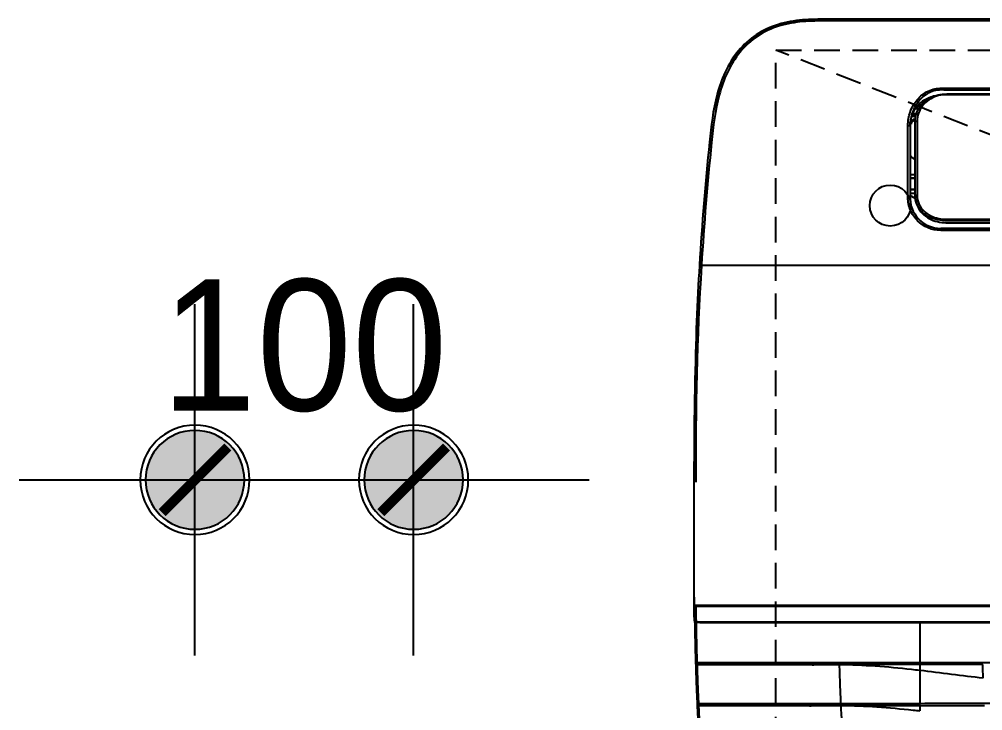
# Model space of a CAD drawing. Header units: inches. Extents: x 262342 to 305842, y 10210 to 38486.
# Drawn here: x 296807.2 to 297247.7, y 26846 to 27162 of the extents above; entities that cross this region are included whole.
import ezdxf

# ---------------------------------------------------------------- set-up
doc = ezdxf.new("R2010")
doc.units = ezdxf.units.IN
doc.header["$LTSCALE"] = 50
doc.header["$MEASUREMENT"] = 0
doc.linetypes.add('HIDDEN', pattern=[0.375, 0.25, -0.125])
for name, color, linetype in [('06-LIGHT', 4, 'Continuous'), ('07-DIM WAL', 5, 'Continuous'), ('RC-LIGHT', 7, 'Continuous')]:
    doc.layers.add(name, color=color, linetype=linetype)
doc.styles.add('HY 울릉도 L', font='')
doc.styles.get('HY 울릉도 L').set_extended_font_data('HY울릉도L')
doc.dimstyles.new('30', dxfattribs={"dimscale": 30, "dimtxt": 2, "dimasz": 1, "dimexe": 1, "dimexo": 1, "dimgap": 1, "dimtad": 1, "dimdec": 0, "dimrnd": 0.05, "dimdsep": 46, "dimlunit": 6, "dimtxsty": 'HY 울릉도 L', "dimblk": 'ARCHTICK', "dimcen": 2.5, "dimdle": 1, "dimclrd": 133, "dimclre": 133, "dimclrt": 30, "dimadec": 0, "dimazin": 0, "dimtfac": 1, "dimtdec": 0, "dimtix": 1, "dimtmove": 2, "dimatfit": 3, "dimldrblk": 'ARCHTICK', "dimfxl": 1, "dimlwd": -1, "dimlwe": -1, "dimarcsym": 0})

# ---------------------------------------------------------------- blocks, each defined once
blk = doc.blocks.new('*U945')
at = {"color": 8}
for p, q in [((64.94, 479.79), (64.94, 479.97)), ((74.34, 479.97), (74.34, 479.79)), ((109.46, 438.21), (109.46, 438.21)), ((110.81, 437.77), (110.81, 437.77)), ((112.06, 439.46), (110.89, 439.46)), ((111.13, 439.66), (112.3, 439.66)), ((112.3, 439.66), (111.13, 439.66)), ((111.15, 438.06), (111.15, 438.06)), ((108.37, 432.6), (106.16, 432.6)), ((106.51, 433.6), (108.64, 433.6)), ((106.72, 434.1), (108.78, 434.1)), ((107.32, 430.92), (107.99, 430.92)), ((107.32, 430.42), (107.32, 430.92)), ((107.94, 430.42), (107.32, 430.42)), ((107.67, 430.92), (107.67, 431.04)), ((105.97, 414.3), (105.67, 414.3)), ((107.32, 412.52), (107.32, 412.02)), ((107.32, 412.52), (107.94, 412.52)), ((107.94, 404.19), (105.44, 404.19)), ((105.44, 402.63), (107.94, 402.63)), ((107.94, 402.31), (105.44, 402.31)), ((105.44, 397.17), (107.94, 397.17)), ((107.94, 396.85), (105.44, 396.85)), ((105.44, 395.29), (107.94, 395.29)), ((105.47, 393.05), (105.47, 388.05)), ((0.23, 194), (0.05, 194)), ((0.05, 194), (0.05, 194)), ((0.16, 193.19), (0.16, 193.19)), ((0.09, 190.49), (0.09, 190.49)), ((0.1, 190.56), (0.1, 190.56)), ((0.12, 189.44), (0.12, 189.43)), ((0.25, 186.81), (0.25, 186.8)), ((0.25, 186.81), (0.25, 186.8))]:
    blk.add_line(p, q, dxfattribs=at)
at = {"color": 1, "linetype": 'HIDDEN'}
blk.add_line((1179.94, 14.99), (39.94, 464.99), dxfattribs=at)
at = {"color": 0}
blk.add_line((7.59, 420), (7.77, 419.98), dxfattribs=at)
at = {"color": 1, "linetype": 'HIDDEN'}
blk.add_lwpolyline([(1179.94, 464.99), (1179.94, 14.99), (39.94, 14.99), (39.94, 464.99)], close=True, dxfattribs=at)
at = {"color": 1, "ltscale": 5}
blk.add_circle((95.79, 389.18), 10, dxfattribs=at)
at = {"color": 8, "extrusion": (0, 1.78405e-06, -1)}
for centre, radius, start, end in [((-111.15, 448.06, 0), 10.3, 271.9087, 279.9474), ((-111.15, 448.06, 0), 10, 270, 278.8915), ((-110.65, 448.06, 0), 11.8, 274.2264, 281.8969)]:
    blk.add_arc(centre, radius, start, end, dxfattribs=at)
at = {"color": 8, "extrusion": (0, -1.78405e-06, 1)}
for centre, radius, start, end in [((111.15, 448.06, 0), 10, 260.9749, 268.0634), ((110.65, 448.06, 0), 11.8, 258.0221, 265.7489), ((110.65, 448.06, 0), 11.5, 258.8284, 270)]:
    blk.add_arc(centre, radius, start, end, dxfattribs=at)
at = {"color": 8, "extrusion": (0, 0, -1)}
for centre, start, end in [((-108.17, 428.9), 0, 90), ((-108.17, 414.3), 270, 0)]:
    blk.add_arc(centre, 2.5, start, end, dxfattribs=at)
at = {"color": 8}
for centre, radius, end in [((107.32, 428.92), 1.5, 180), ((108.17, 428.9), 2.2, 180), ((0.87, 193.8), 0.2, 99.4283)]:
    blk.add_arc(centre, radius, 90, end, dxfattribs=at)
for centre, major_axis, ratio, start_param, end_param in [((64.94, 478.79), (0, -1), 0.001929, 3.193953, 4.306784), ((74.34, 478.79), (0, -1), 0.001772, 3.193953, 4.288885), ((111.16, 448.06), (0.54, 10.29), 0.999999, 3.160229, 3.194513), ((111.15, 437.76), (0, -0.3), 0.033315, 1.570795, 3.141593), ((108.94, 430), (1, 0), 0.196079, 1.608953, 3.141593), ((104.44, 393), (-1, 0), 0.07156, 3.153473, 4.767184), ((108.47, 399.98), (0, -7.07), 0.707107, 5.639684, 6.283185), ((108.94, 394), (-1, 0), 0.074744, 4.759147, 6.283185), ((120.44, 377), (0, 1), 0.039733, 0.029781, 1.540115), ((1.22, 194.01), (-1, -0.011), 0.000851, 5.81073, 6.230827), ((0.73, 193.82), (-0.5, 0.021), 0.710917, 0.074486, 0.971745), ((0.78, 194.01), (-0.436, 0.245), 0.699022, 0.689796, 1.432768), ((0.81, 194.06), (-0.393, 0.309), 0.676566, 0.870738, 1.553972), ((0.87, 193.8), (0.033, -0.197), 0.348188, 3.1344, 4.658358), ((0.87, 193.8), (0, -0.2), 0.351833, 3.141593, 4.716068), ((0.99, 193.8), (0, -0.2), 0.205027, 3.141593, 4.714452), ((1.09, 186.26), (0, -0.2), 0.201921, 4.714424, 6.229723), ((1.81, 166.3), (0.127, 0.79), 0.18902, 1.609012, 3.142438), ((1.84, 166.3), (0, -0.8), 0.192414, 4.720156, 6.283185), ((2.54, 146.3), (0.111, 0.792), 0.18309, 1.608242, 3.142333), ((2.57, 146.3), (0, -0.8), 0.1863, 4.724017, 6.283185)]:
    blk.add_ellipse(centre, major_axis=major_axis, ratio=ratio, start_param=start_param, end_param=end_param, dxfattribs=at)
at = {"color": 0}
blk.add_ellipse((8.76, 419.87), major_axis=(0.995, -0.101), ratio=0.077303, start_param=1.70807, end_param=3.089075, dxfattribs=at)
at = {"color": 8}
for points, knots in [([(64.94, 479.97), (60.94, 479.97), (56.94, 479.96), (48.99, 479.3), (44.99, 478.64), (37.4, 476.32), (33.73, 474.64), (27.14, 470.26), (24.24, 467.62), (16.62, 458.39), (13.4, 450.95), (9.3, 435.73), (8.4, 427.91), (7.59, 420)], [0, 0, 0, 0, 0.125, 0.125, 0.25, 0.25, 0.375, 0.375, 0.5, 0.5, 0.75, 0.75, 1, 1, 1, 1]), ([(7.77, 419.98), (8.57, 427.84), (9.47, 435.72), (12.57, 447.18), (13.89, 450.95), (17.27, 458.04), (19.36, 461.44), (24.4, 467.53), (27.32, 470.18), (33.97, 474.56), (37.55, 476.2), (45.18, 478.5), (49.12, 479.14), (57, 479.78), (60.97, 479.79), (64.94, 479.79)], [0, 0, 0, 0, 0.25, 0.25, 0.375, 0.375, 0.5, 0.5, 0.625, 0.625, 0.75, 0.75, 0.875, 0.875, 1, 1, 1, 1]), ([(74.34, 479.97), (72.99, 479.97), (71.63, 479.97), (69.39, 479.97), (68.5, 479.97), (66.72, 479.97), (65.83, 479.97), (64.94, 479.97)], [0, 0, 0, 0, 0.432551, 0.432551, 0.716276, 0.716276, 1, 1, 1, 1]), ([(64.94, 479.79), (66.3, 479.79), (67.65, 479.79), (69.9, 479.79), (70.79, 479.79), (72.56, 479.79), (73.45, 479.79), (74.34, 479.79)], [0, 0, 0, 0, 0.432551, 0.432551, 0.716275, 0.716275, 1, 1, 1, 1]), ([(207.1, 479.97), (203.06, 479.97), (199.01, 479.97), (180.94, 479.97), (166.92, 479.97), (148.86, 479.97), (144.81, 479.97), (124.57, 479.97), (108.38, 479.97), (86.24, 479.97), (80.29, 479.97), (74.34, 479.97)], [0, 0, 0, 0, 0.091469, 0.091469, 0.40823, 0.40823, 0.499699, 0.499699, 0.865576, 0.865576, 1, 1, 1, 1]), ([(74.34, 479.79), (78.39, 479.79), (82.44, 479.79), (102.68, 479.79), (118.87, 479.79), (143.16, 479.79), (151.25, 479.78), (175.25, 479.78), (191.16, 479.78), (207.07, 479.78)], [0, 0, 0, 0, 0.091494, 0.091494, 0.457471, 0.457471, 0.640459, 0.640459, 1, 1, 1, 1]), ([(207.07, 479.29), (191.16, 479.29), (175.25, 479.29), (151.25, 479.28), (143.15, 479.28), (118.87, 479.26), (102.68, 479.24), (82.44, 479.21), (78.39, 479.21), (74.34, 479.2)], [0, 0, 0, 0, 0.35954, 0.35954, 0.542528, 0.542528, 0.908505, 0.908505, 1, 1, 1, 1]), ([(64.94, 479.19), (61.02, 479.18), (57.1, 479.16), (49.32, 478.5), (45.44, 477.86), (37.92, 475.56), (34.38, 473.94), (27.84, 469.58), (24.98, 466.95), (20.03, 460.91), (17.99, 457.55), (14.67, 450.54), (13.37, 446.82), (10.33, 435.51), (9.44, 427.75), (8.63, 419.96)], [0, 0, 0, 0, 0.125, 0.125, 0.25, 0.25, 0.375, 0.375, 0.5, 0.5, 0.625, 0.625, 0.75, 0.75, 1, 1, 1, 1]), ([(74.34, 479.2), (73.67, 479.2), (73.01, 479.2), (69.87, 479.19), (67.41, 479.19), (64.94, 479.19)], [0, 0, 0, 0, 0.212761, 0.212761, 1, 1, 1, 1]), ([(104.39, 428.19), (104.4, 430.47), (104.78, 432.71), (106.32, 437.01), (107.46, 439.03), (110.39, 442.51), (112.22, 443.98), (115.33, 445.46), (116.45, 445.83), (118.67, 446.29), (119.79, 446.38), (129.93, 446.4), (138.94, 446.37), (166, 446.38), (184.04, 446.37), (202.07, 446.37)], [0, 0, 0, 0, 0.0625, 0.0625, 0.125, 0.125, 0.1875, 0.1875, 0.21875, 0.21875, 0.25, 0.25, 0.5, 0.5, 1, 1, 1, 1]), ([(202.08, 445.48), (184.3, 445.49), (166.51, 445.49), (139.84, 445.49), (130.96, 445.48), (120.96, 445.5), (119.84, 445.54), (117.64, 445.26), (116.54, 444.96), (113.36, 443.64), (111.53, 442.21), (108.57, 438.76), (107.42, 436.75), (106.25, 433.57), (105.95, 432.47), (105.54, 430.25), (105.44, 429.09), (105.44, 428)], [0, 0, 0, 0, 0.5, 0.5, 0.75, 0.75, 0.78125, 0.78125, 0.8125, 0.8125, 0.875, 0.875, 0.9375, 0.9375, 0.96875, 0.96875, 1, 1, 1, 1]), ([(105.44, 428), (105.44, 429.96), (106.23, 433.88), (109.56, 438.9), (113.79, 441.69), (117.05, 442.67), (118.42, 442.86), (118.81, 442.9)], [0, 0, 0, 0, 0.270614, 0.541229, 0.811843, 0.94715, 1, 1, 1, 1]), ([(107.94, 430), (107.94, 432.79), (108.83, 435.54), (112.09, 439.91), (114.48, 441.57), (118.44, 443.01), (119.8, 443.32), (122.62, 443.61), (124.04, 443.59), (128.27, 443.59), (131.1, 443.59), (145.22, 443.58), (156.51, 443.58), (190.41, 443.57), (213, 443.58), (280.79, 443.58), (325.98, 443.57), (371.17, 443.58)], [0, 0, 0, 0, 0.03125, 0.03125, 0.0625, 0.0625, 0.078125, 0.078125, 0.09375, 0.09375, 0.125, 0.125, 0.25, 0.25, 0.5, 0.5, 1, 1, 1, 1]), ([(371.17, 443.21), (326.21, 443.2), (281.25, 443.2), (213.81, 443.21), (191.33, 443.21), (157.61, 443.21), (146.37, 443.21), (132.32, 443.21), (129.51, 443.21), (125.3, 443.22), (123.89, 443.24), (121.09, 443.11), (119.69, 442.89), (115.7, 441.64), (113.25, 440.03), (109.86, 435.7), (108.9, 432.97), (108.9, 430.2)], [0, 0, 0, 0, 0.5, 0.5, 0.75, 0.75, 0.875, 0.875, 0.90625, 0.90625, 0.921875, 0.921875, 0.9375, 0.9375, 0.96875, 0.96875, 1, 1, 1, 1]), ([(120.4, 377.03), (116.16, 377.03), (112.02, 378.78), (107.59, 383.22), (106.4, 385), (104.8, 388.88), (104.39, 390.96), (104.39, 393.07)], [0, 0, 0, 0, 0.5, 0.5, 0.75, 0.75, 1, 1, 1, 1]), ([(105.44, 393), (105.44, 389.3), (106.87, 385.61), (112.18, 379.81), (116.28, 377.98), (120.44, 378)], [0, 0, 0, 0, 0.472272, 0.472272, 1, 1, 1, 1]), ([(371.17, 381.77), (348.67, 381.76), (326.16, 381.77), (292.41, 381.77), (281.16, 381.73), (258.66, 381.92), (247.4, 381.99), (224.9, 381.96), (213.65, 381.76), (191.15, 381.78), (179.9, 381.76), (157.4, 381.77), (146.15, 381.77), (132.09, 381.77), (129.28, 381.78), (125.07, 381.78), (123.66, 381.73), (120.86, 381.84), (119.46, 382.03), (115.43, 383.06), (112.85, 384.38), (109.03, 388.45), (107.94, 391.19), (107.94, 394)], [0, 0, 0, 0, 0.25, 0.25, 0.375, 0.375, 0.5, 0.5, 0.625, 0.625, 0.75, 0.75, 0.875, 0.875, 0.90625, 0.90625, 0.921875, 0.921875, 0.9375, 0.9375, 0.96875, 0.96875, 1, 1, 1, 1]), ([(107.94, 394), (107.94, 392.58), (108.18, 391.15), (109.12, 388.48), (109.81, 387.27), (112.53, 383.97), (115.03, 382.46), (119.09, 381.2), (120.5, 380.94), (123.31, 380.75), (124.72, 380.78), (128.94, 380.78), (131.75, 380.78), (145.83, 380.77), (157.1, 380.78), (179.63, 380.77), (190.9, 380.77), (213.43, 380.76), (224.7, 380.9), (247.23, 380.92), (258.5, 380.87), (281.03, 380.74), (292.3, 380.77), (326.1, 380.77), (348.63, 380.77), (371.17, 380.77)], [0, 0, 0, 0, 0.015625, 0.015625, 0.03125, 0.03125, 0.0625, 0.0625, 0.078125, 0.078125, 0.09375, 0.09375, 0.125, 0.125, 0.25, 0.25, 0.375, 0.375, 0.5, 0.5, 0.625, 0.625, 0.75, 0.75, 1, 1, 1, 1]), ([(108.89, 394.07), (108.89, 391.27), (110.09, 388.56), (114.08, 384.65), (116.68, 383.44), (120.76, 382.61), (122.16, 382.52), (124.96, 382.51), (126.35, 382.52), (130.55, 382.52), (133.35, 382.51), (147.33, 382.51), (158.52, 382.51), (180.9, 382.51), (192.1, 382.52), (214.48, 382.5), (225.67, 382.69), (248.05, 382.7), (259.25, 382.64), (281.63, 382.47), (292.82, 382.51), (326.4, 382.51), (348.78, 382.51), (371.17, 382.51)], [0, 0, 0, 0, 0.03125, 0.03125, 0.0625, 0.0625, 0.078125, 0.078125, 0.09375, 0.09375, 0.125, 0.125, 0.25, 0.25, 0.375, 0.375, 0.5, 0.5, 0.625, 0.625, 0.75, 0.75, 1, 1, 1, 1]), ([(3.72, 360.14), (3.72, 360.1), (3.71, 360.05), (3.71, 360), (3.71, 360), (3.71, 360)], [0, 0, 0, 0, 0.99958, 0.99958, 1, 1, 1, 1]), ([(193.09, 360), (185.02, 360), (168.87, 360), (144.64, 360), (120.43, 360), (96.22, 360), (72.05, 360), (47.93, 360), (27.87, 360), (13.88, 360), (7.16, 360), (4.44, 360), (3.71, 360)], [0, 0, 0, 0, 0.127521, 0.255042, 0.382563, 0.510084, 0.637605, 0.765126, 0.892647, 0.956408, 0.988288, 1, 1, 1, 1]), ([(0.05, 194), (0.05, 193.53), (0.06, 193.07), (0.07, 192.25), (0.07, 191.9), (0.08, 191.2), (0.09, 190.84), (0.09, 190.49)], [0, 0, 0, 0, 0.399294, 0.399294, 0.699647, 0.699647, 1, 1, 1, 1]), ([(0.16, 193.19), (0.15, 192.75), (0.14, 192.31), (0.12, 191.43), (0.11, 191), (0.1, 190.56)], [0, 0, 0, 0, 0.5, 0.5, 1, 1, 1, 1]), ([(0.8, 193.8), (0.74, 193.79), (0.68, 193.78), (0.54, 193.73), (0.47, 193.69), (0.34, 193.6), (0.28, 193.53), (0.19, 193.38), (0.16, 193.28), (0.16, 193.19)], [0, 0, 0, 0, 0.154456, 0.154456, 0.374956, 0.374956, 0.653826, 0.653826, 1, 1, 1, 1]), ([(0.25, 186.81), (0.24, 187.01), (0.24, 187.2), (0.22, 188.27), (0.21, 189.13), (0.19, 190.87), (0.18, 191.73), (0.16, 192.79), (0.16, 192.99), (0.16, 193.19)], [0, 0, 0, 0, 0.092547, 0.092547, 0.500171, 0.500171, 0.907796, 0.907796, 1, 1, 1, 1]), ([(0.23, 193.81), (0.23, 193.87), (0.26, 193.93), (0.32, 193.99), (0.33, 194), (0.33, 194)], [0, 0, 0, 0, 0.894177, 0.894177, 1, 1, 1, 1]), ([(0.4, 194.05), (0.43, 194.07), (0.47, 194.09), (0.58, 194.16), (0.66, 194.21), (0.79, 194.28), (0.82, 194.29), (0.88, 194.32), (0.9, 194.34), (0.95, 194.36), (0.96, 194.37), (0.98, 194.38), (0.99, 194.38), (1, 194.39), (1.01, 194.39), (1.01, 194.4), (1.02, 194.4), (1.02, 194.4), (1.02, 194.4), (1.03, 194.4)], [0, 0, 0, 0, 0.211843, 0.211843, 0.618776, 0.618776, 0.759942, 0.759942, 0.870728, 0.870728, 0.929874, 0.929874, 0.961875, 0.961875, 0.979256, 0.979256, 0.992466, 0.992466, 1, 1, 1, 1]), ([(1.03, 194.4), (1.03, 194.4), (1.02, 194.4), (1.02, 194.39), (1.02, 194.39), (1.02, 194.38), (1.01, 194.38), (1.01, 194.36), (1, 194.36), (0.99, 194.33), (0.99, 194.32), (0.97, 194.28), (0.95, 194.25), (0.92, 194.19), (0.91, 194.15), (0.87, 194.07), (0.86, 194.03), (0.84, 193.99)], [0, 0, 0, 0, 0.013568, 0.013568, 0.037214, 0.037214, 0.068468, 0.068468, 0.126077, 0.126077, 0.232683, 0.232683, 0.432706, 0.432706, 0.68324, 0.68324, 1, 1, 1, 1]), ([(0.9, 193.94), (5.81, 193.94), (10.75, 193.94), (20.63, 193.94), (25.58, 193.94), (40.44, 193.94), (50.37, 193.94), (80.23, 193.94), (100.21, 193.94), (140.17, 193.94), (160.16, 193.94), (200.13, 193.94), (220.12, 193.94), (320.05, 193.94), (400, 193.94), (479.94, 193.94)], [0, 0, 0, 0, 0.03125, 0.03125, 0.0625, 0.0625, 0.125, 0.125, 0.25, 0.25, 0.375, 0.375, 0.5, 0.5, 1, 1, 1, 1]), ([(479.94, 193.8), (400.01, 193.8), (320.07, 193.8), (220.16, 193.8), (200.17, 193.8), (160.21, 193.8), (140.22, 193.8), (100.27, 193.8), (80.31, 193.8), (50.44, 193.8), (40.5, 193.8), (25.63, 193.8), (20.67, 193.8), (10.79, 193.8), (5.84, 193.8), (0.95, 193.8)], [0, 0, 0, 0, 0.5, 0.5, 0.625, 0.625, 0.75, 0.75, 0.875, 0.875, 0.9375, 0.9375, 0.96875, 0.96875, 1, 1, 1, 1]), ([(0.95, 193.8), (0.95, 193.4), (0.96, 193.01), (0.97, 191.74), (0.98, 190.88), (1.01, 189.14), (1.02, 188.28), (1.04, 187.03), (1.05, 186.64), (1.05, 186.26)], [0, 0, 0, 0, 0.157944, 0.157944, 0.502409, 0.502409, 0.846873, 0.846873, 1, 1, 1, 1]), ([(1.03, 194.4), (4.91, 194.37), (8.8, 194.41), (16.61, 194.41), (20.52, 194.41), (32.26, 194.41), (40.12, 194.41), (63.7, 194.41), (79.47, 194.41), (111.03, 194.41), (126.83, 194.41), (158.43, 194.41), (174.24, 194.41), (190.04, 194.41)], [0, 0, 0, 0, 0.0625, 0.0625, 0.125, 0.125, 0.25, 0.25, 0.5, 0.5, 0.75, 0.75, 1, 1, 1, 1]), ([(189.04, 194), (186.07, 194), (183.09, 194), (160.13, 194), (140.14, 194), (100.18, 194), (80.2, 194), (50.34, 194), (40.41, 194), (25.55, 194), (20.6, 194), (10.93, 194), (6.2, 194), (1.5, 194)], [0, 0, 0, 0, 0.047401, 0.047401, 0.366063, 0.366063, 0.684724, 0.684724, 0.844055, 0.844055, 0.92372, 0.92372, 1, 1, 1, 1]), ([(0.1, 190.56), (0.1, 190.49), (0.1, 190.42), (0.1, 190.26), (0.1, 190.17), (0.1, 190), (0.1, 189.91), (0.1, 189.74), (0.11, 189.65), (0.11, 189.53), (0.11, 189.48), (0.12, 189.44)], [0, 0, 0, 0, 0.214453, 0.214453, 0.429132, 0.429132, 0.640881, 0.640881, 0.851843, 0.851843, 1, 1, 1, 1]), ([(0.12, 189.44), (0.14, 189), (0.16, 188.56), (0.2, 187.68), (0.22, 187.25), (0.25, 186.81)], [0, 0, 0, 0, 0.5, 0.5, 1, 1, 1, 1]), ([(0.25, 186.81), (0.25, 186.74), (0.26, 186.68), (0.33, 186.53), (0.38, 186.45), (0.51, 186.34), (0.58, 186.3), (0.66, 186.26), (0.67, 186.26), (0.69, 186.25)], [0, 0, 0, 0, 0.291599, 0.291599, 0.694986, 0.694986, 0.955686, 0.955686, 1, 1, 1, 1]), ([(0.26, 186.8), (0.26, 186.69), (0.3, 186.48), (0.48, 186.21), (0.66, 186.1), (0.76, 186.06)], [0, 0, 0, 0, 0.370538, 0.716833, 1, 1, 1, 1]), ([(0.4, 186), (0.45, 182.72), (0.52, 179.43), (0.66, 172.92), (0.75, 169.7), (0.84, 166.47)], [0, 0, 0, 0, 0.504534, 0.504534, 1, 1, 1, 1]), ([(1.2, 185.82), (1.11, 185.82), (1.03, 185.83), (0.87, 185.87), (0.8, 185.89), (0.7, 185.95), (0.66, 185.97), (0.63, 186)], [0, 0, 0, 0, 0.3816, 0.3816, 0.752011, 0.752011, 1, 1, 1, 1]), ([(0.77, 186.05), (0.77, 186.05), (0.76, 186.05), (0.75, 186.06), (0.74, 186.06), (0.72, 186.07), (0.72, 186.08), (0.71, 186.09), (0.7, 186.11), (0.69, 186.14), (0.69, 186.16), (0.68, 186.2), (0.68, 186.23), (0.69, 186.25), (0.69, 186.25), (0.69, 186.25)], [0, 0, 0, 0, 0.0305, 0.0305, 0.248677, 0.248677, 0.304697, 0.304697, 0.529926, 0.529926, 0.756562, 0.756562, 0.983109, 0.983109, 1, 1, 1, 1]), ([(0.69, 186.25), (0.7, 186.25), (0.72, 186.25), (0.84, 186.26), (0.94, 186.26), (1.05, 186.26)], [0, 0, 0, 0, 0.159863, 0.159863, 1, 1, 1, 1]), ([(1.09, 186.06), (1, 186.06), (0.92, 186.06), (0.82, 186.06), (0.79, 186.05), (0.77, 186.05)], [0, 0, 0, 0, 0.750656, 0.750656, 1, 1, 1, 1]), ([(0.77, 186.05), (0.77, 186.05), (0.78, 186.05), (0.8, 186.05), (0.81, 186.05), (0.84, 186.05), (0.86, 186.05), (0.92, 186.05), (0.96, 186.05), (0.99, 186.05)], [0, 0, 0, 0, 0.113501, 0.113501, 0.256211, 0.256211, 0.505873, 0.505873, 1, 1, 1, 1]), ([(1.05, 186.26), (5.95, 186.26), (10.89, 186.26), (20.78, 186.26), (25.73, 186.26), (40.61, 186.26), (50.55, 186.26), (80.42, 186.26), (100.38, 186.26), (140.31, 186.26), (160.28, 186.26), (200.24, 186.26), (220.22, 186.26), (320.11, 186.26), (400.03, 186.26), (479.94, 186.26)], [0, 0, 0, 0, 0.03125, 0.03125, 0.0625, 0.0625, 0.125, 0.125, 0.25, 0.25, 0.375, 0.375, 0.5, 0.5, 1, 1, 1, 1]), ([(479.94, 186.06), (400.03, 186.06), (320.12, 186.06), (220.24, 186.06), (200.26, 186.06), (160.31, 186.06), (140.32, 186.06), (100.39, 186.06), (80.43, 186.06), (50.57, 186.06), (40.64, 186.06), (25.77, 186.06), (20.81, 186.06), (10.93, 186.06), (5.99, 186.06), (1.09, 186.06)], [0, 0, 0, 0, 0.5, 0.5, 0.625, 0.625, 0.75, 0.75, 0.875, 0.875, 0.9375, 0.9375, 0.96875, 0.96875, 1, 1, 1, 1]), ([(1.66, 166.3), (1.56, 169.59), (1.47, 172.87), (1.32, 179.38), (1.26, 182.6), (1.2, 185.82)], [0, 0, 0, 0, 0.505483, 0.505483, 1, 1, 1, 1]), ([(110.14, 185.7), (92.03, 185.7), (73.95, 185.7), (46.89, 185.7), (37.88, 185.7), (20.18, 185.7), (11.47, 185.7), (2.83, 185.7)], [0, 0, 0, 0, 0.503675, 0.503675, 0.755513, 0.755513, 1, 1, 1, 1]), ([(2.84, 186.05), (2.84, 186.04), (2.84, 186.03), (2.84, 186.02), (2.84, 186.02), (2.84, 186.02)], [0, 0, 0, 0, 0.865418, 0.865418, 1, 1, 1, 1]), ([(2.84, 186.02), (7.73, 186.02), (12.66, 186.02), (22.51, 186.02), (27.44, 186.02), (42.25, 186.02), (52.15, 186.02), (81.91, 186.02), (101.8, 186.02), (141.56, 186.02), (161.46, 186.02), (201.24, 186.02), (221.14, 186.02), (320.6, 186.02), (400.17, 186.02), (479.74, 186.02)], [0, 0, 0, 0, 0.03125, 0.03125, 0.0625, 0.0625, 0.125, 0.125, 0.25, 0.25, 0.375, 0.375, 0.5, 0.5, 1, 1, 1, 1]), ([(190.37, 185.7), (187.64, 185.7), (184.9, 185.7), (171.66, 185.7), (161.16, 185.7), (143.9, 185.7), (137.14, 185.7), (123.64, 185.7), (116.89, 185.7), (110.14, 185.7)], [0, 0, 0, 0, 0.1022, 0.1022, 0.494985, 0.494985, 0.747578, 0.747578, 1, 1, 1, 1]), ([(0.84, 166.47), (0.84, 166.47), (0.84, 166.47), (0.85, 166.45), (0.85, 166.44), (0.89, 166.41), (0.91, 166.4), (1, 166.36), (1.08, 166.35), (1.23, 166.32), (1.31, 166.31), (1.47, 166.3), (1.56, 166.3), (1.66, 166.3)], [0, 0, 0, 0, 0.004657, 0.004657, 0.171177, 0.171177, 0.329676, 0.329676, 0.60266, 0.60266, 0.791779, 0.791779, 1, 1, 1, 1]), ([(0.84, 166.47), (0.84, 166.47), (0.84, 166.47), (0.85, 166.39), (0.86, 166.31), (0.9, 166.17), (0.92, 166.1), (1.02, 165.93), (1.1, 165.83), (1.26, 165.69), (1.33, 165.64), (1.5, 165.56), (1.59, 165.53), (1.68, 165.51)], [0, 0, 0, 0, 0.004657, 0.004657, 0.171178, 0.171178, 0.329678, 0.329678, 0.602664, 0.602664, 0.791782, 0.791782, 1, 1, 1, 1]), ([(0.88, 165.5), (0.88, 165.5), (0.88, 165.5), (0.9, 164.83), (0.92, 164.16), (1.02, 160.96), (1.1, 158.41), (1.26, 154.17), (1.32, 152.47), (1.45, 149.34), (1.51, 147.9), (1.57, 146.46)], [0, 0, 0, 0, 0.000003, 0.000003, 0.105523, 0.105523, 0.506415, 0.506415, 0.773572, 0.773572, 1, 1, 1, 1]), ([(110.14, 166.3), (91.98, 166.29), (73.83, 166.29), (46.68, 166.29), (37.64, 166.29), (19.62, 166.29), (10.61, 166.29), (1.69, 166.29)], [0, 0, 0, 0, 0.5, 0.5, 0.75, 0.75, 1, 1, 1, 1]), ([(2.39, 146.29), (2.33, 147.8), (2.26, 149.32), (2.13, 152.53), (2.07, 154.24), (1.91, 158.5), (1.82, 161.06), (1.72, 164.24), (1.71, 164.87), (1.69, 165.5), (1.69, 165.5), (1.69, 165.5)], [0, 0, 0, 0, 0.235766, 0.235766, 0.501866, 0.501866, 0.901174, 0.901174, 0.999997, 0.999997, 1, 1, 1, 1]), ([(1.84, 165.5), (7.54, 165.5), (13.28, 165.5), (24.76, 165.5), (30.51, 165.5), (47.77, 165.5), (59.31, 165.5), (70.86, 165.5)], [0, 0, 0, 0, 0.25, 0.25, 0.5, 0.5, 1, 1, 1, 1]), ([(57.94, 165.3), (48.98, 165.3), (40.03, 165.3), (22.17, 165.3), (13.25, 165.3), (4.39, 165.3)], [0, 0, 0, 0, 0.5, 0.5, 1, 1, 1, 1]), ([(70.86, 165.5), (70.97, 162.18), (71.19, 155.78), (71.46, 149.36), (71.6, 146.29)], [0, 0, 0, 0, 0.520592, 1, 1, 1, 1]), ([(70.86, 165.5), (82.61, 165.39), (95.74, 164.32), (108.79, 162.86), (110.14, 162.71)], [0, 0, 0, 0, 0.896674, 1, 1, 1, 1]), ([(110.14, 165.5), (108.71, 165.5), (99.42, 165.5), (90.14, 165.5), (82.3, 165.5)], [0, 0, 0, 0, 0.154173, 1, 1, 1, 1]), ([(110.14, 165.5), (110.14, 165.53), (110.14, 165.59), (110.14, 165.93), (110.14, 166.18), (110.14, 166.3)], [0, 0, 0, 0, 0.392645, 0.726209, 1, 1, 1, 1]), ([(190.88, 166.3), (177.42, 166.3), (163.96, 166.3), (137.05, 166.3), (123.59, 166.3), (110.14, 166.3)], [0, 0, 0, 0, 0.5, 0.5, 1, 1, 1, 1]), ([(110.14, 162.71), (110.14, 161.41), (110.14, 158.78), (110.14, 154.74), (110.14, 150.59), (110.14, 147.78), (110.14, 146.36)], [0, 0, 0, 0, 0.241342, 0.488803, 0.74188, 1, 1, 1, 1]), ([(1.57, 146.46), (1.57, 146.46), (1.57, 146.46), (1.57, 146.44), (1.58, 146.42), (1.62, 146.4), (1.64, 146.38), (1.73, 146.35), (1.81, 146.33), (1.97, 146.31), (2.04, 146.3), (2.2, 146.29), (2.3, 146.29), (2.39, 146.29)], [0, 0, 0, 0, 0.004636, 0.004636, 0.174157, 0.174157, 0.335163, 0.335163, 0.60541, 0.60541, 0.79332, 0.79332, 1, 1, 1, 1]), ([(1.57, 146.46), (1.57, 146.46), (1.57, 146.45), (1.57, 146.37), (1.59, 146.3), (1.63, 146.15), (1.66, 146.08), (1.75, 145.91), (1.84, 145.81), (2, 145.67), (2.07, 145.63), (2.24, 145.55), (2.33, 145.52), (2.43, 145.51)], [0, 0, 0, 0, 0.004636, 0.004636, 0.174161, 0.174161, 0.335167, 0.335167, 0.60541, 0.60541, 0.793318, 0.793318, 1, 1, 1, 1]), ([(71.6, 146.29), (60.01, 146.29), (48.45, 146.29), (25.37, 146.29), (13.84, 146.29), (2.42, 146.29)], [0, 0, 0, 0, 0.5, 0.5, 1, 1, 1, 1]), ([(71.64, 145.5), (71.64, 145.51), (71.63, 145.54), (71.62, 145.72), (71.61, 145.98), (71.6, 146.19), (71.6, 146.29)], [0, 0, 0, 0, 0.261766, 0.499771, 0.747287, 1, 1, 1, 1]), ([(191.7, 146.67), (178.11, 146.67), (164.51, 146.6), (137.32, 146.47), (123.72, 146.4), (110.14, 146.36)], [0, 0, 0, 0, 0.5, 0.5, 1, 1, 1, 1]), ([(110.14, 145.5), (110.14, 145.53), (110.14, 145.59), (110.14, 145.97), (110.14, 146.24), (110.14, 146.36)], [0, 0, 0, 0, 0.391416, 0.725001, 1, 1, 1, 1]), ([(1.62, 145.5), (1.62, 145.5), (1.62, 145.5), (1.64, 144.87), (1.67, 144.25), (1.81, 141.21), (1.92, 138.79), (2.12, 134.75), (2.2, 133.14), (2.36, 130.16), (2.44, 128.8), (2.51, 127.44)], [0, 0, 0, 0, 0.000003, 0.000003, 0.104408, 0.104408, 0.506463, 0.506463, 0.77438, 0.77438, 1, 1, 1, 1]), ([(3.34, 127.28), (3.26, 128.72), (3.18, 130.15), (3.02, 133.2), (2.94, 134.83), (2.74, 138.88), (2.62, 141.31), (2.49, 144.33), (2.46, 144.91), (2.44, 145.5), (2.44, 145.5), (2.44, 145.5)], [0, 0, 0, 0, 0.235564, 0.235564, 0.502554, 0.502554, 0.903218, 0.903218, 0.999997, 0.999997, 1, 1, 1, 1]), ([(2.57, 145.5), (13.97, 145.5), (25.48, 145.5), (48.52, 145.5), (60.07, 145.5), (71.64, 145.5)], [0, 0, 0, 0, 0.5, 0.5, 1, 1, 1, 1]), ([(71.64, 145.5), (71.78, 142.34), (72.08, 136.27), (72.42, 130.19), (72.59, 127.29)], [0, 0, 0, 0, 0.521593, 1, 1, 1, 1]), ([(71.64, 145.5), (83.4, 145.39), (96.26, 144.4), (109.07, 143.04), (110.14, 142.93)], [0, 0, 0, 0, 0.916145, 1, 1, 1, 1])]:
    blk.add_open_spline(points, degree=3, knots=knots, dxfattribs=at)
for points, degree in [([(104.39, 393.07), (104.39, 404.85), (104.39, 416.58), (104.39, 428.19)], 3), ([(104.39, 428.19), (104.93, 428.19), (105.44, 428.1), (105.44, 428)], 3), ([(105.44, 428), (105.44, 416.42), (105.44, 404.75), (105.44, 393)], 3), ([(107.94, 394), (107.94, 406.09), (107.94, 418.1), (107.94, 430)], 3), ([(108.9, 430.2), (108.9, 418.27), (108.9, 406.2), (108.89, 394.07)], 3), ([(7.59, 420), (5.56, 400.08), (3.93, 380.06), (2.71, 360.02)], 3), ([(2.89, 360.17), (4.11, 380.16), (5.74, 400.12), (7.77, 419.98)], 3), ([(8.63, 419.96), (6.58, 400.1), (4.95, 380.13), (3.72, 360.14)], 3), ([(194.4, 377.02), (169.73, 377.02), (145.05, 377.03), (120.4, 377.03)], 3), ([(194.31, 378), (169.68, 378), (145.06, 378), (120.44, 378)], 3), ([(2.71, 360.02), (0.55, 324.73), (-0.33, 289.36), (0.05, 194)], 3), ([(0.23, 194), (-0.16, 289.37), (0.73, 324.74), (2.88, 360.03)], 3), ([(3.71, 360), (1.56, 324.86), (0.65, 289.62), (1.03, 254.4)], 3), ([(2.77, 360.07), (2.75, 360.05), (2.73, 360.03), (2.71, 360.02)], 3), ([(2.77, 360.07), (2.81, 360.1), (2.85, 360.14), (2.89, 360.17)], 3), ([(2.88, 360.03), (2.89, 360.08), (2.89, 360.13), (2.89, 360.17)], 3), ([(2.88, 360.03), (2.91, 360.04), (3.27, 360.03), (3.71, 360)], 3), ([(3.72, 360.14), (3.28, 360.17), (2.92, 360.18), (2.89, 360.17)], 3), ([(0.16, 193.19), (0.14, 192.41)], 1), ([(0.23, 193.81), (0.23, 193.88), (0.23, 193.94), (0.23, 194)], 3), ([(0.33, 194), (0.35, 194.02), (0.37, 194.04), (0.4, 194.05)], 3), ([(0.95, 193.8), (0.9, 193.8), (0.85, 193.8), (0.8, 193.8)], 3), ([(0.87, 194), (0.91, 194), (0.95, 194), (0.99, 194)], 3), ([(0.99, 194), (1.16, 194), (1.33, 194), (1.5, 194)], 3), ([(0.09, 190.49), (0.1, 190.62), (0.1, 190.75), (0.11, 190.87)], 3), ([(0.09, 190.49), (0.09, 190.49), (0.09, 190.49), (0.09, 190.49)], 3), ([(0.13, 191.87), (0.1, 190.56)], 1), ([(0.4, 186), (0.4, 186.16), (0.39, 186.31), (0.39, 186.47)], 3), ([(0.63, 186), (0.48, 185.99), (0.4, 185.99), (0.4, 185.99)], 3), ([(0.63, 186), (0.65, 186.05), (0.7, 186.11), (0.75, 186.14)], 3), ([(0.99, 186.05), (1, 186.05), (1, 186.05), (1, 186.05)], 3), ([(1, 186.05), (1.61, 186.05), (2.22, 186.05), (2.84, 186.05)], 3), ([(110.14, 185.7), (110.14, 185.8), (110.14, 185.9), (110.14, 185.9)], 3), ([(110.14, 185.7), (110.14, 179.23), (110.14, 172.76), (110.14, 166.3)], 3), ([(0.85, 166.47), (0.86, 166.15), (0.87, 165.82), (0.88, 165.5)], 3), ([(1.69, 166.29), (1.68, 166.29), (1.67, 166.29), (1.66, 166.3)], 3), ([(1.68, 165.51), (1.74, 165.5), (1.79, 165.5), (1.84, 165.5)], 3), ([(57.94, 165.3), (57.94, 165.13), (57.94, 164.95), (57.94, 164.78)], 3), ([(82.3, 165.5), (78.49, 165.5), (74.67, 165.5), (70.86, 165.5)], 3), ([(70.86, 165.5), (70.86, 165.5), (70.86, 165.5), (70.86, 165.5)], 3), ([(140.88, 165.5), (130.63, 165.5), (120.38, 165.5), (110.14, 165.5)], 3), ([(110.14, 165.5), (110.14, 164.56), (110.14, 163.63), (110.14, 162.71)], 3), ([(141.12, 158.9), (141.04, 161.1), (140.96, 163.3), (140.88, 165.5)], 3), ([(110.14, 162.71), (120.49, 161.52), (130.79, 160.13), (141.12, 158.9)], 3), ([(1.58, 146.46), (1.59, 146.14), (1.6, 145.82), (1.62, 145.5)], 3), ([(2.42, 146.29), (2.41, 146.29), (2.4, 146.29), (2.39, 146.29)], 3), ([(110.14, 146.36), (97.28, 146.32), (84.43, 146.29), (71.6, 146.29)], 3), ([(2.43, 145.51), (2.48, 145.5), (2.52, 145.5), (2.57, 145.5)], 3), ([(3.13, 145.5), (3.13, 145.5), (3.13, 145.5), (3.13, 145.5)], 3), ([(56.64, 145.5), (56.64, 145.27), (56.64, 145.03), (56.64, 144.8)], 3), ([(71.64, 145.5), (84.46, 145.5), (97.29, 145.5), (110.14, 145.5)], 3), ([(71.64, 145.5), (71.64, 145.5), (71.64, 145.5), (71.64, 145.5)], 3), ([(110.14, 145.5), (114.89, 145.5), (119.64, 145.5), (124.39, 145.5)], 3), ([(110.14, 145.5), (110.14, 144.63), (110.14, 143.77), (110.14, 142.93)], 3), ([(124.39, 145.5), (130.16, 145.5), (135.93, 145.5), (141.7, 145.5)], 3)]:
    blk.add_open_spline(points, degree=degree, dxfattribs=at)
blk = doc.blocks.new('acqkd')
at = {"layer": '06-LIGHT', "xscale": 0.9375580759604136, "yscale": 0.9375580759604136, "zscale": 0.9375580759604136, "rotation": 359.9999999999999}
blk.add_blockref('*U945', (1570160.06, 1746418.47), dxfattribs=at)
blk = doc.blocks.new('1')
at = {"linetype": 'Continuous'}
h = blk.add_hatch(color=4, dxfattribs=at)
h.dxf.hatch_style = 1
edge = h.paths.add_edge_path()
edge.add_arc((11539653.5, -14273503.79), 37.5, 0, 360)
at = {"color": 1, "linetype": 'Continuous'}
for p, q in [((11539653.5, -14273637.12), (11539653.5, -14273370.46)), ((11539520.17, -14273503.79), (11539786.83, -14273503.79))]:
    blk.add_line(p, q, dxfattribs=at)
at = {"color": 4, "linetype": 'Continuous'}
for radius in [41.5, 37.5]:
    blk.add_circle((11539653.5, -14273503.79), radius, dxfattribs=at)
blk = doc.blocks.new('_ArchTick')
at = {"color": 0, "linetype": 'ByBlock', "const_width": 0.15}
blk.add_lwpolyline([(-0.5, -0.5), (0.5, 0.5)], dxfattribs=at)
blk = doc.blocks.new('*D1273')
at = {"layer": '07-DIM WAL', "color": 133}
for p, q in [((296887.5, 26981.5), (296887.5, 26981.5)), ((296857.5, 26951.5), (297017.5, 26951.5)), ((296987.5, 26921.5), (296987.5, 26921.5))]:
    blk.add_line(p, q, dxfattribs=at)
at = {"layer": 'Defpoints', "color": 0}
for p in [(296887.5, 26951.5), (296987.5, 26951.5), (296987.5, 26951.5)]:
    blk.add_point(p, dxfattribs=at)
at = {"layer": '07-DIM WAL', "color": 133, "xscale": 30, "yscale": 30, "zscale": 30}
blk.add_blockref('_ArchTick', (296887.5, 26951.5), dxfattribs=at)
at = {"layer": '07-DIM WAL', "color": 133, "xscale": 30, "yscale": 30, "zscale": 30, "rotation": 180}
blk.add_blockref('_ArchTick', (296987.5, 26951.5), dxfattribs=at)
at = {"layer": '07-DIM WAL', "color": 30, "insert": (296937.5, 27012.76), "char_height": 60, "attachment_point": 5, "style": 'HY 울릉도 L'}
blk.add_mtext('100', dxfattribs=at)

msp = doc.modelspace()

# ---------------------------------------------------------------- block references
at = {"color": 0}
msp.add_blockref('acqkd', (-1273044.41, -1719706.47), dxfattribs=at)
at = {"layer": 'RC-LIGHT', "xscale": -0.6024096385271789, "yscale": 0.6024096385271789, "zscale": 0.6024096385271789, "rotation": 270}
for p in [(8895383.76, -6924646.99), (8895483.76, -6924646.99)]:
    msp.add_blockref('1', p, dxfattribs=at)

# ---------------------------------------------------------------- dimensions: what is measured, and where the dimension line sits
at = {"layer": '07-DIM WAL'}
dim = msp.add_linear_dim(base=(296987.5, 26951.5), p1=(296887.5, 26951.5), p2=(296987.5, 26951.5), dimstyle='30', override={"dimtfill": 0}, dxfattribs=at)
dim.commit()
dim.dimension.update_dxf_attribs({"geometry": '*D1273', "text_midpoint": (296937.5, 27012.76)})

doc.saveas('drawing.dxf')
